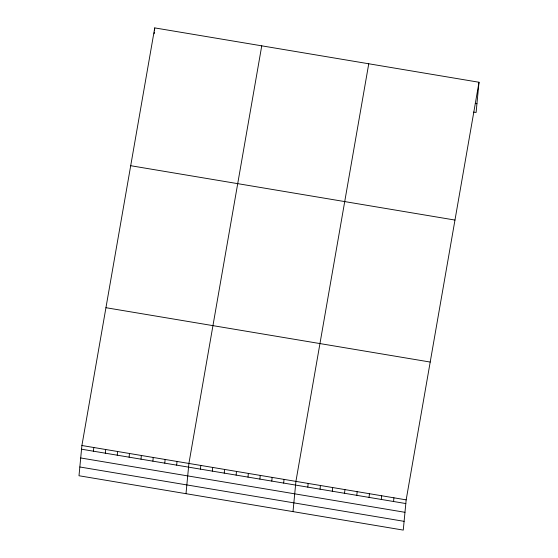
<?xml version="1.0" encoding="UTF-8"?>
<svg xmlns="http://www.w3.org/2000/svg" width="558" height="558" viewBox="0 0 558 558"><rect width="100%" height="100%" fill="white"/><g stroke="black" fill="none" stroke-linecap="round" stroke-linejoin="round"><path stroke-width="0.84" d="M81.907 445.514L78.992 475.751L403.26 530.1L406.168 499.863L479.008 82.249L154.74 27.9L81.907 445.514L406.168 499.863M93.444 451.199L93.793 447.509M105.329 453.194L105.685 449.497M154.175 33.78L154.315 32.322M154.461 30.85L154.74 27.9M117.222 455.182L117.578 451.492M129.107 457.176L129.463 453.487M141 459.171L141.355 455.481M152.892 461.159L153.241 457.469M164.777 463.154L165.133 459.464M176.67 465.149L177.026 461.459M186.002 493.684L188.911 463.447L261.751 45.833M200.448 469.132L200.803 465.442M212.34 471.126L212.689 467.437M224.225 473.121L224.581 469.431M236.118 475.109L236.473 471.419M248.003 477.104L248.359 473.414M259.895 479.099L260.251 475.409M271.788 481.087L272.137 477.397M283.673 483.082L284.029 479.392M293.006 511.623L295.921 481.387L368.754 63.772M307.814 487.127L308.169 483.437M320.062 489.185L320.418 485.495M332.317 491.235L332.666 487.546M344.565 493.286L344.921 489.596M356.813 495.344L357.169 491.654M369.061 497.394L369.417 493.704M381.316 499.445L381.665 495.755M393.564 501.502L393.92 497.813M479.008 82.249L476.093 112.486L473.644 112.074M475.304 103.453L476.937 103.725M130.705 165.712L454.965 220.061M105.943 307.702L430.204 362.051M81.552 449.204L405.812 503.553M80.708 457.965L404.969 512.314M79.836 466.99L404.104 521.339"/></g></svg>
